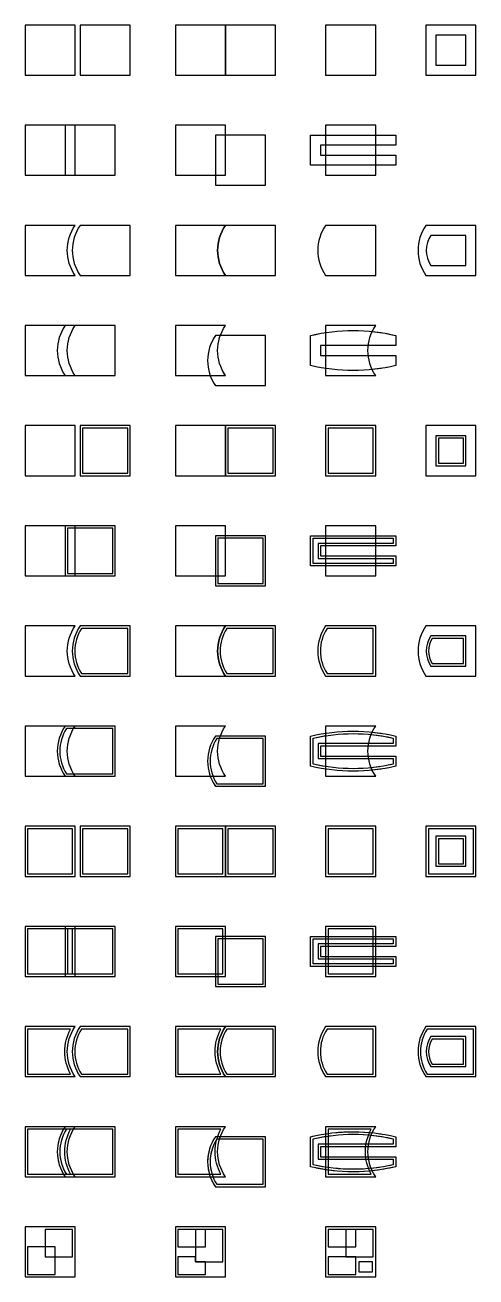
# Model space of a CAD drawing. Extents: x 10 to 100, y -190 to 60.
import ezdxf

# ---------------------------------------------------------------- set-up
doc = ezdxf.new("R2010")
doc.units = 0
for name, color, linetype in [('layer 1', 7, 'Continuous'), ('layer 10', 7, 'Continuous'), ('layer 11', 7, 'Continuous'), ('layer 12', 7, 'Continuous'), ('layer 13', 7, 'Continuous'), ('layer 14', 7, 'Continuous'), ('layer 15', 7, 'Continuous'), ('layer 16', 7, 'Continuous'), ('layer 17', 7, 'Continuous'), ('layer 18', 7, 'Continuous'), ('layer 19', 7, 'Continuous'), ('layer 2', 7, 'Continuous'), ('layer 20', 7, 'Continuous'), ('layer 21', 7, 'Continuous'), ('layer 22', 7, 'Continuous'), ('layer 23', 7, 'Continuous'), ('layer 24', 7, 'Continuous'), ('layer 25', 7, 'Continuous'), ('layer 26', 7, 'Continuous'), ('layer 27', 7, 'Continuous'), ('layer 28', 7, 'Continuous'), ('layer 29', 7, 'Continuous'), ('layer 3', 7, 'Continuous'), ('layer 30', 7, 'Continuous'), ('layer 31', 7, 'Continuous'), ('layer 32', 7, 'Continuous'), ('layer 33', 7, 'Continuous'), ('layer 34', 7, 'Continuous'), ('layer 35', 7, 'Continuous'), ('layer 36', 7, 'Continuous'), ('layer 37', 7, 'Continuous'), ('layer 38', 7, 'Continuous'), ('layer 39', 7, 'Continuous'), ('layer 4', 7, 'Continuous'), ('layer 40', 7, 'Continuous'), ('layer 41', 7, 'Continuous'), ('layer 42', 7, 'Continuous'), ('layer 43', 7, 'Continuous'), ('layer 44', 7, 'Continuous'), ('layer 45', 7, 'Continuous'), ('layer 5', 7, 'Continuous'), ('layer 6', 7, 'Continuous'), ('layer 7', 7, 'Continuous'), ('layer 8', 7, 'Continuous'), ('layer 9', 7, 'Continuous')]:
    doc.layers.add(name, color=color, linetype=linetype)

msp = doc.modelspace()

# ---------------------------------------------------------------- hatches: boundary and pattern name
at = {"layer": 'layer 1', "lineweight": 0}
h = msp.add_hatch(dxfattribs=at)
h.set_pattern_fill('LINE', color=4, scale=0.5, angle=45, style=0, pattern_type=0)
h.set_pattern_definition([])
h.paths.add_polyline_path([(21, 50), (31, 50), (31, 60), (21, 60)])
at = {"layer": 'layer 12', "lineweight": 0}
h = msp.add_hatch(dxfattribs=at)
h.set_pattern_fill('LINE', color=4, scale=0.5, angle=45, style=0, pattern_type=0)
h.set_pattern_definition([])
h.paths.add_polyline_path([(20, -10), (28, -10), (28, 0), (20, 0, 0.31265)])
at = {"layer": 'layer 13', "lineweight": 0}
h = msp.add_hatch(dxfattribs=at)
h.set_pattern_fill('LINE', color=4, scale=0.5, angle=45, style=0, pattern_type=0)
h.set_pattern_definition([])
h.paths.add_polyline_path([(48.97, -2), (58, -2), (58, -12), (48, -12, -0.064399), (46.97, -10), (50, -10, -0.243351)])
at = {"layer": 'layer 14', "lineweight": 0}
h = msp.add_hatch(dxfattribs=at)
h.set_pattern_fill('LINE', color=4, scale=0.5, angle=45, style=0, pattern_type=0)
h.set_pattern_definition([])
h.paths.add_polyline_path([(70, -1.41, 0.020944), (67, -2), (67, -8, 0.020944), (70, -8.59), (70, -6), (69, -6), (69, -4), (70, -4)])
h = msp.add_hatch(dxfattribs=at)
h.set_pattern_fill('LINE', color=4, scale=0.5, angle=45, style=0, pattern_type=0)
h.set_pattern_definition([])
h.paths.add_polyline_path([(79.3, -1.2, -0.032664), (84, -2), (84, -4), (78.49, -4, -0.083729)])
h = msp.add_hatch(dxfattribs=at)
h.set_pattern_fill('LINE', color=4, scale=0.5, angle=45, style=0, pattern_type=0)
h.set_pattern_definition([])
h.paths.add_polyline_path([(78.49, -6), (84, -6), (84, -8, -0.032664), (79.3, -8.8, -0.083729)])
at = {"layer": 'layer 15', "lineweight": 0}
h = msp.add_hatch(dxfattribs=at)
h.set_pattern_fill('LINE', color=4, scale=0.5, angle=45, style=0, pattern_type=0)
h.set_pattern_definition([])
h.paths.add_polyline_path([(21, -30), (31, -30), (31, -20), (21, -20)])
h.paths.add_polyline_path([(21.5, -29.5), (30.5, -29.5), (30.5, -20.5), (21.5, -20.5)])
at = {"layer": 'layer 16', "lineweight": 0}
h = msp.add_hatch(dxfattribs=at)
h.set_pattern_fill('LINE', color=4, scale=0.5, angle=45, style=0, pattern_type=0)
h.set_pattern_definition([])
h.paths.add_polyline_path([(50, -30), (60, -30), (60, -20), (50, -20)])
h.paths.add_polyline_path([(50.5, -29.5), (59.5, -29.5), (59.5, -20.5), (50.5, -20.5)])
at = {"layer": 'layer 19', "lineweight": 0}
h = msp.add_hatch(dxfattribs=at)
h.set_pattern_fill('LINE', color=4, scale=0.5, angle=45, style=0, pattern_type=0)
h.set_pattern_definition([])
h.paths.add_polyline_path([(20, -50), (28, -50), (28, -40), (20, -40), (20, -40.5), (27.5, -40.5), (27.5, -49.5), (20, -49.5)])
at = {"layer": 'layer 2', "lineweight": 0}
h = msp.add_hatch(dxfattribs=at)
h.set_pattern_fill('LINE', color=4, scale=0.5, angle=45, style=0, pattern_type=0)
h.set_pattern_definition([])
h.paths.add_polyline_path([(50, 50), (60, 50), (60, 60), (50, 60)])
at = {"layer": 'layer 20', "lineweight": 0}
h = msp.add_hatch(dxfattribs=at)
h.set_pattern_fill('LINE', color=4, scale=0.5, angle=45, style=0, pattern_type=0)
h.set_pattern_definition([])
h.paths.add_polyline_path([(50, -42), (58, -42), (58, -52), (48, -52), (48, -50), (48.5, -50), (48.5, -51.5), (57.5, -51.5), (57.5, -42.5), (50, -42.5)])
at = {"layer": 'layer 21', "lineweight": 0}
h = msp.add_hatch(dxfattribs=at)
h.set_pattern_fill('LINE', color=4, scale=0.5, angle=45, style=0, pattern_type=0)
h.set_pattern_definition([])
h.paths.add_polyline_path([(70, -42), (67, -42), (67, -48), (70, -48), (70, -47.5), (67.5, -47.5), (67.5, -42.5), (70, -42.5)])
h = msp.add_hatch(dxfattribs=at)
h.set_pattern_fill('LINE', color=4, scale=0.5, angle=45, style=0, pattern_type=0)
h.set_pattern_definition([])
h.paths.add_polyline_path([(80, -42), (84, -42), (84, -44), (80, -44), (80, -43.5), (83.5, -43.5), (83.5, -42.5), (80, -42.5)])
h = msp.add_hatch(dxfattribs=at)
h.set_pattern_fill('LINE', color=4, scale=0.5, angle=45, style=0, pattern_type=0)
h.set_pattern_definition([])
h.paths.add_polyline_path([(70, -44), (69, -44), (69, -46), (70, -46), (70, -46.5), (68.5, -46.5), (68.5, -43.5), (70, -43.5)])
h = msp.add_hatch(dxfattribs=at)
h.set_pattern_fill('LINE', color=4, scale=0.5, angle=45, style=0, pattern_type=0)
h.set_pattern_definition([])
h.paths.add_polyline_path([(80, -46), (84, -46), (84, -48), (80, -48), (80, -47.5), (83.5, -47.5), (83.5, -46.5), (80, -46.5)])
at = {"layer": 'layer 22', "lineweight": 0}
h = msp.add_hatch(dxfattribs=at)
h.set_pattern_fill('LINE', color=4, scale=0.5, angle=45, style=0, pattern_type=0)
h.set_pattern_definition([])
h.paths.add_polyline_path([(21, -70), (31, -70), (31, -60), (21, -60, 0.31265)])
h.paths.add_polyline_path([(21.27, -69.5), (30.5, -69.5), (30.5, -60.5), (21.27, -60.5, 0.295556)])
at = {"layer": 'layer 23', "lineweight": 0}
h = msp.add_hatch(dxfattribs=at)
h.set_pattern_fill('LINE', color=4, scale=0.5, angle=45, style=0, pattern_type=0)
h.set_pattern_definition([])
h.paths.add_polyline_path([(50, -70), (60, -70), (60, -60), (50, -60, 0.31265)])
h.paths.add_polyline_path([(50.27, -69.5), (59.5, -69.5), (59.5, -60.5), (50.27, -60.5, 0.295556)])
at = {"layer": 'layer 26', "lineweight": 0}
h = msp.add_hatch(dxfattribs=at)
h.set_pattern_fill('LINE', color=4, scale=0.5, angle=45, style=0, pattern_type=0)
h.set_pattern_definition([])
h.paths.add_polyline_path([(20, -90), (28, -90), (28, -80), (20, -80, 0.016943), (19.68, -80.5), (27.5, -80.5), (27.5, -89.5), (19.68, -89.5, 0.016943)])
at = {"layer": 'layer 27', "lineweight": 0}
h = msp.add_hatch(dxfattribs=at)
h.set_pattern_fill('LINE', color=4, scale=0.5, angle=45, style=0, pattern_type=0)
h.set_pattern_definition([])
h.paths.add_polyline_path([(48.97, -82), (58, -82), (58, -92), (48, -92, -0.064399), (46.97, -90), (47.5, -90, 0.051017), (48.27, -91.5), (57.5, -91.5), (57.5, -82.5), (48.8, -82.5, -0.015)])
at = {"layer": 'layer 28', "lineweight": 0}
h = msp.add_hatch(dxfattribs=at)
h.set_pattern_fill('LINE', color=4, scale=0.5, angle=45, style=0, pattern_type=0)
h.set_pattern_definition([])
h.paths.add_polyline_path([(70, -81.41, 0.020944), (67, -82), (67, -88, 0.020944), (70, -88.59), (70, -88.08, -0.017679), (67.5, -87.6), (67.5, -82.4, -0.017679), (70, -81.92)])
h = msp.add_hatch(dxfattribs=at)
h.set_pattern_fill('LINE', color=4, scale=0.5, angle=45, style=0, pattern_type=0)
h.set_pattern_definition([])
h.paths.add_polyline_path([(79.3, -81.2, -0.032664), (84, -82), (84, -84), (78.49, -84, -0.01439), (78.57, -83.5), (83.5, -83.5), (83.5, -82.4, 0.031055), (79.09, -81.68, -0.014987)])
h = msp.add_hatch(dxfattribs=at)
h.set_pattern_fill('LINE', color=4, scale=0.5, angle=45, style=0, pattern_type=0)
h.set_pattern_definition([])
h.paths.add_polyline_path([(70, -84), (69, -84), (69, -86), (70, -86), (70, -86.5), (68.5, -86.5), (68.5, -83.5), (70, -83.5)])
h = msp.add_hatch(dxfattribs=at)
h.set_pattern_fill('LINE', color=4, scale=0.5, angle=45, style=0, pattern_type=0)
h.set_pattern_definition([])
h.paths.add_polyline_path([(78.49, -86), (84, -86), (84, -88, -0.032664), (79.3, -88.8, -0.014987), (79.09, -88.32, 0.031055), (83.5, -87.6), (83.5, -86.5), (78.57, -86.5, -0.01439)])
at = {"layer": 'layer 29', "lineweight": 0}
h = msp.add_hatch(dxfattribs=at)
h.set_pattern_fill('LINE', color=4, scale=0.5, angle=45, style=0, pattern_type=0)
h.set_pattern_definition([])
h.paths.add_polyline_path([(21, -110), (31, -110), (31, -100), (21, -100)])
h.paths.add_polyline_path([(21.5, -109.5), (30.5, -109.5), (30.5, -100.5), (21.5, -100.5)])
at = {"layer": 'layer 30', "lineweight": 0}
h = msp.add_hatch(dxfattribs=at)
h.set_pattern_fill('LINE', color=4, scale=0.5, angle=45, style=0, pattern_type=0)
h.set_pattern_definition([])
h.paths.add_polyline_path([(50, -110), (60, -110), (60, -100), (50, -100)])
h.paths.add_polyline_path([(50.5, -109.5), (59.5, -109.5), (59.5, -100.5), (50.5, -100.5)])
at = {"layer": 'layer 32', "lineweight": 0}
h = msp.add_hatch(dxfattribs=at)
h.set_pattern_fill('LINE', color=4, scale=0.5, angle=45, style=0, pattern_type=0)
h.set_pattern_definition([])
h.paths.add_polyline_path([(92, -108), (98, -108), (98, -102), (92, -102)])
h.paths.add_polyline_path([(92.5, -107.5), (97.5, -107.5), (97.5, -102.5), (92.5, -102.5)])
at = {"layer": 'layer 33', "lineweight": 0}
h = msp.add_hatch(dxfattribs=at)
h.set_pattern_fill('LINE', color=4, scale=0.5, angle=45, style=0, pattern_type=0)
h.set_pattern_definition([])
h.paths.add_polyline_path([(20, -130), (28, -130), (28, -120), (20, -120), (20, -120.5), (27.5, -120.5), (27.5, -129.5), (20, -129.5)])
h = msp.add_hatch(dxfattribs=at)
h.set_pattern_fill('LINE', color=4, scale=0.5, angle=45, style=0, pattern_type=0)
h.set_pattern_definition([])
h.paths.add_polyline_path([(18, -129.5), (18, -120.5), (18.5, -120.5), (18.5, -129.5)])
at = {"layer": 'layer 34', "lineweight": 0}
h = msp.add_hatch(dxfattribs=at)
h.set_pattern_fill('LINE', color=4, scale=0.5, angle=45, style=0, pattern_type=0)
h.set_pattern_definition([])
h.paths.add_polyline_path([(50, -122), (58, -122), (58, -132), (48, -132), (48, -130), (48.5, -130), (48.5, -131.5), (57.5, -131.5), (57.5, -122.5), (50, -122.5)])
h = msp.add_hatch(dxfattribs=at)
h.set_pattern_fill('LINE', color=4, scale=0.5, angle=45, style=0, pattern_type=0)
h.set_pattern_definition([])
h.paths.add_polyline_path([(49.5, -122), (48, -122), (48, -129.5), (48.5, -129.5), (48.5, -122.5), (49.5, -122.5)])
at = {"layer": 'layer 35', "lineweight": 0}
h = msp.add_hatch(dxfattribs=at)
h.set_pattern_fill('LINE', color=4, scale=0.5, angle=45, style=0, pattern_type=0)
h.set_pattern_definition([])
h.paths.add_polyline_path([(70, -122), (67, -122), (67, -128), (70, -128), (70, -127.5), (67.5, -127.5), (67.5, -122.5), (70, -122.5)])
h = msp.add_hatch(dxfattribs=at)
h.set_pattern_fill('LINE', color=4, scale=0.5, angle=45, style=0, pattern_type=0)
h.set_pattern_definition([])
h.paths.add_polyline_path([(79.5, -122), (70.5, -122), (70.5, -122.5), (79.5, -122.5)])
h = msp.add_hatch(dxfattribs=at)
h.set_pattern_fill('LINE', color=4, scale=0.5, angle=45, style=0, pattern_type=0)
h.set_pattern_definition([])
h.paths.add_polyline_path([(80, -122), (84, -122), (84, -124), (80, -124), (80, -123.5), (83.5, -123.5), (83.5, -122.5), (80, -122.5)])
h = msp.add_hatch(dxfattribs=at)
h.set_pattern_fill('LINE', color=4, scale=0.5, angle=45, style=0, pattern_type=0)
h.set_pattern_definition([])
h.paths.add_polyline_path([(70, -124), (69, -124), (69, -126), (70, -126), (70, -126.5), (68.5, -126.5), (68.5, -123.5), (70, -123.5)])
h = msp.add_hatch(dxfattribs=at)
h.set_pattern_fill('LINE', color=4, scale=0.5, angle=45, style=0, pattern_type=0)
h.set_pattern_definition([])
h.paths.add_polyline_path([(79.5, -124), (70.5, -124), (70.5, -123.5), (79.5, -123.5)])
h = msp.add_hatch(dxfattribs=at)
h.set_pattern_fill('LINE', color=4, scale=0.5, angle=45, style=0, pattern_type=0)
h.set_pattern_definition([])
h.paths.add_polyline_path([(79.5, -126), (70.5, -126), (70.5, -126.5), (79.5, -126.5)])
h = msp.add_hatch(dxfattribs=at)
h.set_pattern_fill('LINE', color=4, scale=0.5, angle=45, style=0, pattern_type=0)
h.set_pattern_definition([])
h.paths.add_polyline_path([(79.5, -128), (70.5, -128), (70.5, -127.5), (79.5, -127.5)])
h = msp.add_hatch(dxfattribs=at)
h.set_pattern_fill('LINE', color=4, scale=0.5, angle=45, style=0, pattern_type=0)
h.set_pattern_definition([])
h.paths.add_polyline_path([(80, -126), (84, -126), (84, -128), (80, -128), (80, -127.5), (83.5, -127.5), (83.5, -126.5), (80, -126.5)])
at = {"layer": 'layer 36', "lineweight": 0}
h = msp.add_hatch(dxfattribs=at)
h.set_pattern_fill('LINE', color=4, scale=0.5, angle=45, style=0, pattern_type=0)
h.set_pattern_definition([])
h.paths.add_polyline_path([(21, -150), (31, -150), (31, -140), (21, -140, 0.31265)])
h.paths.add_polyline_path([(21.27, -149.5), (30.5, -149.5), (30.5, -140.5), (21.27, -140.5, 0.295556)])
at = {"layer": 'layer 37', "lineweight": 0}
h = msp.add_hatch(dxfattribs=at)
h.set_pattern_fill('LINE', color=4, scale=0.5, angle=45, style=0, pattern_type=0)
h.set_pattern_definition([])
h.paths.add_polyline_path([(50, -150), (60, -150), (60, -140), (50, -140, 0.31265)])
h.paths.add_polyline_path([(50.27, -149.5), (59.5, -149.5), (59.5, -140.5), (50.27, -140.5, 0.295556)])
at = {"layer": 'layer 39', "lineweight": 0}
h = msp.add_hatch(dxfattribs=at)
h.set_pattern_fill('LINE', color=4, scale=0.5, angle=45, style=0, pattern_type=0)
h.set_pattern_definition([])
h.paths.add_polyline_path([(91, -148), (98, -148), (98, -142), (91, -142, 0.31265)])
h.paths.add_polyline_path([(91.27, -147.5), (97.5, -147.5), (97.5, -142.5), (91.27, -142.5, 0.283282)])
at = {"layer": 'layer 40', "lineweight": 0}
h = msp.add_hatch(dxfattribs=at)
h.set_pattern_fill('LINE', color=4, scale=0.5, angle=45, style=0, pattern_type=0)
h.set_pattern_definition([])
h.paths.add_polyline_path([(20, -170), (28, -170), (28, -160), (20, -160, 0.016943), (19.68, -160.5), (27.5, -160.5), (27.5, -169.5), (19.68, -169.5, 0.016943)])
h = msp.add_hatch(dxfattribs=at)
h.set_pattern_fill('LINE', color=4, scale=0.5, angle=45, style=0, pattern_type=0)
h.set_pattern_definition([])
h.paths.add_polyline_path([(17.68, -169.5, -0.275831), (17.68, -160.5), (18.27, -160.5, 0.295556), (18.27, -169.5)])
at = {"layer": 'layer 41', "lineweight": 0}
h = msp.add_hatch(dxfattribs=at)
h.set_pattern_fill('LINE', color=4, scale=0.5, angle=45, style=0, pattern_type=0)
h.set_pattern_definition([])
h.paths.add_polyline_path([(48.44, -162), (48, -162, 0.227521), (46.8, -169.5), (47.32, -169.5, -0.224027), (48.27, -162.5), (48.28, -162.5, -0.01411)])
h = msp.add_hatch(dxfattribs=at)
h.set_pattern_fill('LINE', color=4, scale=0.5, angle=45, style=0, pattern_type=0)
h.set_pattern_definition([])
h.paths.add_polyline_path([(48.97, -162), (58, -162), (58, -172), (48, -172, -0.064399), (46.97, -170), (47.5, -170, 0.051017), (48.27, -171.5), (57.5, -171.5), (57.5, -162.5), (48.8, -162.5, -0.015)])
at = {"layer": 'layer 42', "lineweight": 0}
h = msp.add_hatch(dxfattribs=at)
h.set_pattern_fill('LINE', color=4, scale=0.5, angle=45, style=0, pattern_type=0)
h.set_pattern_definition([])
h.paths.add_polyline_path([(70, -161.41, 0.020944), (67, -162), (67, -168, 0.020944), (70, -168.59), (70, -168.08, -0.017679), (67.5, -167.6), (67.5, -162.4, -0.017679), (70, -161.92)])
h = msp.add_hatch(dxfattribs=at)
h.set_pattern_fill('LINE', color=4, scale=0.5, angle=45, style=0, pattern_type=0)
h.set_pattern_definition([])
h.paths.add_polyline_path([(78.78, -161.14, 0.05688), (70.5, -161.34), (70.5, -161.85, -0.056243), (78.57, -161.63, -0.014162)])
h = msp.add_hatch(dxfattribs=at)
h.set_pattern_fill('LINE', color=4, scale=0.5, angle=45, style=0, pattern_type=0)
h.set_pattern_definition([])
h.paths.add_polyline_path([(79.3, -161.2, -0.032664), (84, -162), (84, -164), (78.49, -164, -0.01439), (78.57, -163.5), (83.5, -163.5), (83.5, -162.4, 0.031055), (79.09, -161.68, -0.014987)])
h = msp.add_hatch(dxfattribs=at)
h.set_pattern_fill('LINE', color=4, scale=0.5, angle=45, style=0, pattern_type=0)
h.set_pattern_definition([])
h.paths.add_polyline_path([(70, -164), (69, -164), (69, -166), (70, -166), (70, -166.5), (68.5, -166.5), (68.5, -163.5), (70, -163.5)])
h = msp.add_hatch(dxfattribs=at)
h.set_pattern_fill('LINE', color=4, scale=0.5, angle=45, style=0, pattern_type=0)
h.set_pattern_definition([])
h.paths.add_polyline_path([(77.99, -164), (70.5, -164), (70.5, -163.5), (78.06, -163.5, 0.0136)])
h = msp.add_hatch(dxfattribs=at)
h.set_pattern_fill('LINE', color=4, scale=0.5, angle=45, style=0, pattern_type=0)
h.set_pattern_definition([])
h.paths.add_polyline_path([(77.99, -166), (70.5, -166), (70.5, -166.5), (78.06, -166.5, -0.0136)])
h = msp.add_hatch(dxfattribs=at)
h.set_pattern_fill('LINE', color=4, scale=0.5, angle=45, style=0, pattern_type=0)
h.set_pattern_definition([])
h.paths.add_polyline_path([(78.49, -166), (84, -166), (84, -168, -0.032664), (79.3, -168.8, -0.014987), (79.09, -168.32, 0.031055), (83.5, -167.6), (83.5, -166.5), (78.57, -166.5, -0.01439)])
h = msp.add_hatch(dxfattribs=at)
h.set_pattern_fill('LINE', color=4, scale=0.5, angle=45, style=0, pattern_type=0)
h.set_pattern_definition([])
h.paths.add_polyline_path([(78.78, -168.86, -0.05688), (70.5, -168.66), (70.5, -168.15, 0.056243), (78.57, -168.37, 0.014162)])
at = {"layer": 'layer 43', "lineweight": 0}
h = msp.add_hatch(dxfattribs=at)
h.set_pattern_fill('LINE', color=4, scale=0.5, angle=45, style=0, pattern_type=0)
h.set_pattern_definition([])
h.paths.add_polyline_path([(16, -186), (16, -189.5), (10.5, -189.5), (10.5, -184), (14, -184), (14, -186)])
at = {"layer": 'layer 44', "lineweight": 0}
h = msp.add_hatch(dxfattribs=at)
h.set_pattern_fill('LINE', color=4, scale=0.5, angle=45, style=0, pattern_type=0)
h.set_pattern_definition([])
h.paths.add_polyline_path([(44, -184), (40.5, -184), (40.5, -180.5), (44, -180.5)])
h = msp.add_hatch(dxfattribs=at)
h.set_pattern_fill('LINE', color=4, scale=0.5, angle=45, style=0, pattern_type=0)
h.set_pattern_definition([])
h.paths.add_polyline_path([(40.5, -186), (40.5, -189.5), (46, -189.5), (46, -187), (44, -187), (44, -186)])
at = {"layer": 'layer 45', "lineweight": 0}
h = msp.add_hatch(dxfattribs=at)
h.set_pattern_fill('LINE', color=4, scale=0.5, angle=45, style=0, pattern_type=0)
h.set_pattern_definition([])
h.paths.add_polyline_path([(70.5, -184), (74, -184), (74, -180.5), (70.5, -180.5)])
h = msp.add_hatch(dxfattribs=at)
h.set_pattern_fill('LINE', color=4, scale=0.5, angle=45, style=0, pattern_type=0)
h.set_pattern_definition([])
h.paths.add_polyline_path([(70.5, -189.5), (76, -189.5), (76, -186), (70.5, -186)])
at = {"layer": 'layer 5', "lineweight": 0}
h = msp.add_hatch(dxfattribs=at)
h.set_pattern_fill('LINE', color=4, scale=0.5, angle=45, style=0, pattern_type=0)
h.set_pattern_definition([])
h.paths.add_polyline_path([(20, 30), (28, 30), (28, 40), (20, 40)])
at = {"layer": 'layer 6', "lineweight": 0}
h = msp.add_hatch(dxfattribs=at)
h.set_pattern_fill('LINE', color=4, scale=0.5, angle=45, style=0, pattern_type=0)
h.set_pattern_definition([])
h.paths.add_polyline_path([(50, 38), (58, 38), (58, 28), (48, 28), (48, 30), (50, 30)])
at = {"layer": 'layer 7', "lineweight": 0}
h = msp.add_hatch(dxfattribs=at)
h.set_pattern_fill('LINE', color=4, scale=0.5, angle=45, style=0, pattern_type=0)
h.set_pattern_definition([])
h.paths.add_polyline_path([(70, 38), (67, 38), (67, 32), (70, 32), (70, 34), (69, 34), (69, 36), (70, 36)])
h = msp.add_hatch(dxfattribs=at)
h.set_pattern_fill('LINE', color=4, scale=0.5, angle=45, style=0, pattern_type=0)
h.set_pattern_definition([])
h.paths.add_polyline_path([(80, 38), (84, 38), (84, 36), (80, 36)])
h = msp.add_hatch(dxfattribs=at)
h.set_pattern_fill('LINE', color=4, scale=0.5, angle=45, style=0, pattern_type=0)
h.set_pattern_definition([])
h.paths.add_polyline_path([(80, 34), (84, 34), (84, 32), (80, 32)])
at = {"layer": 'layer 8', "lineweight": 0}
h = msp.add_hatch(dxfattribs=at)
h.set_pattern_fill('LINE', color=4, scale=0.5, angle=45, style=0, pattern_type=0)
h.set_pattern_definition([])
h.paths.add_polyline_path([(21, 10), (31, 10), (31, 20), (21, 20, 0.31265)])
at = {"layer": 'layer 9', "lineweight": 0}
h = msp.add_hatch(dxfattribs=at)
h.set_pattern_fill('LINE', color=4, scale=0.5, angle=45, style=0, pattern_type=0)
h.set_pattern_definition([])
h.paths.add_polyline_path([(50, 10), (60, 10), (60, 20), (50, 20, 0.31265)])

# ---------------------------------------------------------------- linework, layer by layer
at = {"layer": 'layer 1', "color": 2}
msp.add_lwpolyline([(10, 50), (20, 50), (20, 60), (10, 60)], close=True, dxfattribs=at)
at = {"layer": 'layer 1', "color": 3}
msp.add_lwpolyline([(21, 50), (31, 50), (31, 60), (21, 60)], close=True, dxfattribs=at)
at = {"layer": 'layer 1', "color": 4, "lineweight": 13}
msp.add_lwpolyline([(21, 50), (31, 50), (31, 60), (21, 60)], close=True, dxfattribs=at)
at = {"layer": 'layer 10', "color": 3}
msp.add_lwpolyline([(70, 10), (80, 10), (80, 20), (70, 20, 0.31265)], format="xyb", close=True, dxfattribs=at)
at = {"layer": 'layer 10', "color": 2}
msp.add_lwpolyline([(70, 10), (80, 10), (80, 20), (70, 20, 0.31265)], format="xyb", close=True, dxfattribs=at)
at = {"layer": 'layer 11', "color": 2}
msp.add_lwpolyline([(90, 10), (100, 10), (100, 20), (90, 20, 0.31265)], format="xyb", close=True, dxfattribs=at)
at = {"layer": 'layer 11', "color": 3}
msp.add_lwpolyline([(91, 12), (98, 12), (98, 18), (91, 18, 0.31265)], format="xyb", close=True, dxfattribs=at)
at = {"layer": 'layer 12', "color": 2}
msp.add_lwpolyline([(10, -10), (20, -10, -0.31265), (20, 0), (10, 0)], format="xyb", close=True, dxfattribs=at)
at = {"layer": 'layer 12', "color": 3}
msp.add_lwpolyline([(18, -10), (28, -10), (28, 0), (18, 0, 0.31265)], format="xyb", close=True, dxfattribs=at)
at = {"layer": 'layer 12', "color": 4, "lineweight": 13}
msp.add_lwpolyline([(20, -10), (28, -10), (28, 0), (20, 0, 0.31265)], format="xyb", close=True, dxfattribs=at)
at = {"layer": 'layer 13', "color": 2}
msp.add_lwpolyline([(40, -10), (50, -10, -0.31265), (50, 0), (40, 0)], format="xyb", close=True, dxfattribs=at)
at = {"layer": 'layer 13', "color": 3}
msp.add_lwpolyline([(48, -12), (58, -12), (58, -2), (48, -2, 0.31265)], format="xyb", close=True, dxfattribs=at)
at = {"layer": 'layer 13', "color": 4, "lineweight": 13}
msp.add_lwpolyline([(48.97, -2), (58, -2), (58, -12), (48, -12, -0.064399), (46.97, -10), (50, -10, -0.243351)], format="xyb", close=True, dxfattribs=at)
at = {"layer": 'layer 14', "color": 2}
msp.add_lwpolyline([(70, -10), (80, -10, -0.31265), (80, 0), (70, 0)], format="xyb", close=True, dxfattribs=at)
at = {"layer": 'layer 14', "color": 3}
msp.add_lwpolyline([(67, -2, -0.11805), (84, -2), (84, -4), (69, -4), (69, -6), (84, -6), (84, -8, -0.11805), (67, -8)], format="xyb", close=True, dxfattribs=at)
at = {"layer": 'layer 14', "color": 4, "lineweight": 13}
for points in [[(70, -1.41, 0.020944), (67, -2), (67, -8, 0.020944), (70, -8.59), (70, -6), (69, -6), (69, -4), (70, -4)], [(79.3, -1.2, -0.032664), (84, -2), (84, -4), (78.49, -4, -0.083729)], [(78.49, -6), (84, -6), (84, -8, -0.032664), (79.3, -8.8, -0.083729)]]:
    msp.add_lwpolyline(points, format="xyb", close=True, dxfattribs=at)
at = {"layer": 'layer 15', "color": 2}
msp.add_lwpolyline([(10, -30), (20, -30), (20, -20), (10, -20)], close=True, dxfattribs=at)
at = {"layer": 'layer 15', "color": 3}
for points in [[(21, -30), (31, -30), (31, -20), (21, -20)], [(21.5, -29.5), (30.5, -29.5), (30.5, -20.5), (21.5, -20.5)]]:
    msp.add_lwpolyline(points, close=True, dxfattribs=at)
at = {"layer": 'layer 15', "color": 4, "lineweight": 13}
for points in [[(21, -30), (31, -30), (31, -20), (21, -20)], [(21.5, -29.5), (30.5, -29.5), (30.5, -20.5), (21.5, -20.5)]]:
    msp.add_lwpolyline(points, close=True, dxfattribs=at)
at = {"layer": 'layer 16', "color": 2}
msp.add_lwpolyline([(40, -30), (50, -30), (50, -20), (40, -20)], close=True, dxfattribs=at)
at = {"layer": 'layer 16', "color": 3}
for points in [[(50, -30), (60, -30), (60, -20), (50, -20)], [(50.5, -29.5), (59.5, -29.5), (59.5, -20.5), (50.5, -20.5)]]:
    msp.add_lwpolyline(points, close=True, dxfattribs=at)
at = {"layer": 'layer 16', "color": 4, "lineweight": 13}
for points in [[(50, -30), (60, -30), (60, -20), (50, -20)], [(50.5, -29.5), (59.5, -29.5), (59.5, -20.5), (50.5, -20.5)]]:
    msp.add_lwpolyline(points, close=True, dxfattribs=at)
at = {"layer": 'layer 17', "color": 3}
for points in [[(70, -30), (80, -30), (80, -20), (70, -20)], [(70.5, -29.5), (79.5, -29.5), (79.5, -20.5), (70.5, -20.5)]]:
    msp.add_lwpolyline(points, close=True, dxfattribs=at)
at = {"layer": 'layer 17', "color": 2}
msp.add_lwpolyline([(70, -30), (80, -30), (80, -20), (70, -20)], close=True, dxfattribs=at)
at = {"layer": 'layer 18', "color": 2}
msp.add_lwpolyline([(90, -30), (100, -30), (100, -20), (90, -20)], close=True, dxfattribs=at)
at = {"layer": 'layer 18', "color": 3}
for points in [[(92, -28), (98, -28), (98, -22), (92, -22)], [(92.5, -27.5), (97.5, -27.5), (97.5, -22.5), (92.5, -22.5)]]:
    msp.add_lwpolyline(points, close=True, dxfattribs=at)
at = {"layer": 'layer 19', "color": 2}
msp.add_lwpolyline([(10, -50), (20, -50), (20, -40), (10, -40)], close=True, dxfattribs=at)
at = {"layer": 'layer 19', "color": 3}
for points in [[(18, -50), (28, -50), (28, -40), (18, -40)], [(18.5, -49.5), (27.5, -49.5), (27.5, -40.5), (18.5, -40.5)]]:
    msp.add_lwpolyline(points, close=True, dxfattribs=at)
at = {"layer": 'layer 19', "color": 4, "lineweight": 13}
msp.add_lwpolyline([(20, -50), (28, -50), (28, -40), (20, -40), (20, -40.5), (27.5, -40.5), (27.5, -49.5), (20, -49.5)], close=True, dxfattribs=at)
at = {"layer": 'layer 2', "color": 2}
msp.add_lwpolyline([(40, 50), (50, 50), (50, 60), (40, 60)], close=True, dxfattribs=at)
at = {"layer": 'layer 2', "color": 3}
msp.add_lwpolyline([(50, 50), (60, 50), (60, 60), (50, 60)], close=True, dxfattribs=at)
at = {"layer": 'layer 2', "color": 4, "lineweight": 13}
msp.add_lwpolyline([(50, 50), (60, 50), (60, 60), (50, 60)], close=True, dxfattribs=at)
at = {"layer": 'layer 20', "color": 2}
msp.add_lwpolyline([(40, -50), (50, -50), (50, -40), (40, -40)], close=True, dxfattribs=at)
at = {"layer": 'layer 20', "color": 3}
for points in [[(48, -52), (58, -52), (58, -42), (48, -42)], [(48.5, -51.5), (57.5, -51.5), (57.5, -42.5), (48.5, -42.5)]]:
    msp.add_lwpolyline(points, close=True, dxfattribs=at)
at = {"layer": 'layer 20', "color": 4, "lineweight": 13}
msp.add_lwpolyline([(50, -42), (58, -42), (58, -52), (48, -52), (48, -50), (48.5, -50), (48.5, -51.5), (57.5, -51.5), (57.5, -42.5), (50, -42.5)], close=True, dxfattribs=at)
at = {"layer": 'layer 21', "color": 2}
msp.add_lwpolyline([(70, -50), (80, -50), (80, -40), (70, -40)], close=True, dxfattribs=at)
at = {"layer": 'layer 21', "color": 3}
for points in [[(67, -42), (84, -42), (84, -44), (69, -44), (69, -46), (84, -46), (84, -48), (67, -48)], [(67.5, -42.5), (83.5, -42.5), (83.5, -43.5), (68.5, -43.5), (68.5, -46.5), (83.5, -46.5), (83.5, -47.5), (67.5, -47.5)]]:
    msp.add_lwpolyline(points, close=True, dxfattribs=at)
at = {"layer": 'layer 21', "color": 4, "lineweight": 13}
for points in [[(70, -42), (67, -42), (67, -48), (70, -48), (70, -47.5), (67.5, -47.5), (67.5, -42.5), (70, -42.5)], [(80, -42), (84, -42), (84, -44), (80, -44), (80, -43.5), (83.5, -43.5), (83.5, -42.5), (80, -42.5)], [(70, -44), (69, -44), (69, -46), (70, -46), (70, -46.5), (68.5, -46.5), (68.5, -43.5), (70, -43.5)], [(80, -46), (84, -46), (84, -48), (80, -48), (80, -47.5), (83.5, -47.5), (83.5, -46.5), (80, -46.5)]]:
    msp.add_lwpolyline(points, close=True, dxfattribs=at)
at = {"layer": 'layer 22', "color": 2}
msp.add_lwpolyline([(10, -70), (20, -70, -0.31265), (20, -60), (10, -60)], format="xyb", close=True, dxfattribs=at)
at = {"layer": 'layer 22', "color": 3}
for points in [[(21, -70), (31, -70), (31, -60), (21, -60, 0.31265)], [(21.27, -69.5), (30.5, -69.5), (30.5, -60.5), (21.27, -60.5, 0.295556)]]:
    msp.add_lwpolyline(points, format="xyb", close=True, dxfattribs=at)
at = {"layer": 'layer 22', "color": 4, "lineweight": 13}
for points in [[(21, -70), (31, -70), (31, -60), (21, -60, 0.31265)], [(21.27, -69.5), (30.5, -69.5), (30.5, -60.5), (21.27, -60.5, 0.295556)]]:
    msp.add_lwpolyline(points, format="xyb", close=True, dxfattribs=at)
at = {"layer": 'layer 23', "color": 2}
msp.add_lwpolyline([(40, -70), (50, -70, -0.31265), (50, -60), (40, -60)], format="xyb", close=True, dxfattribs=at)
at = {"layer": 'layer 23', "color": 3}
for points in [[(50, -70), (60, -70), (60, -60), (50, -60, 0.31265)], [(50.27, -69.5), (59.5, -69.5), (59.5, -60.5), (50.27, -60.5, 0.295556)]]:
    msp.add_lwpolyline(points, format="xyb", close=True, dxfattribs=at)
at = {"layer": 'layer 23', "color": 4, "lineweight": 13}
for points in [[(50, -70), (60, -70), (60, -60), (50, -60, 0.31265)], [(50.27, -69.5), (59.5, -69.5), (59.5, -60.5), (50.27, -60.5, 0.295556)]]:
    msp.add_lwpolyline(points, format="xyb", close=True, dxfattribs=at)
at = {"layer": 'layer 24', "color": 3}
for points in [[(70, -70), (80, -70), (80, -60), (70, -60, 0.31265)], [(70.27, -69.5), (79.5, -69.5), (79.5, -60.5), (70.27, -60.5, 0.295556)]]:
    msp.add_lwpolyline(points, format="xyb", close=True, dxfattribs=at)
at = {"layer": 'layer 24', "color": 2}
msp.add_lwpolyline([(70, -70), (80, -70), (80, -60), (70, -60, 0.31265)], format="xyb", close=True, dxfattribs=at)
at = {"layer": 'layer 25', "color": 2}
msp.add_lwpolyline([(90, -70), (100, -70), (100, -60), (90, -60, 0.31265)], format="xyb", close=True, dxfattribs=at)
at = {"layer": 'layer 25', "color": 3}
for points in [[(91, -68), (98, -68), (98, -62), (91, -62, 0.31265)], [(91.27, -67.5), (97.5, -67.5), (97.5, -62.5), (91.27, -62.5, 0.283282)]]:
    msp.add_lwpolyline(points, format="xyb", close=True, dxfattribs=at)
at = {"layer": 'layer 26', "color": 2}
msp.add_lwpolyline([(10, -90), (20, -90, -0.31265), (20, -80), (10, -80)], format="xyb", close=True, dxfattribs=at)
at = {"layer": 'layer 26', "color": 3}
for points in [[(18, -90), (28, -90), (28, -80), (18, -80, 0.31265)], [(18.27, -89.5), (27.5, -89.5), (27.5, -80.5), (18.27, -80.5, 0.295556)]]:
    msp.add_lwpolyline(points, format="xyb", close=True, dxfattribs=at)
at = {"layer": 'layer 26', "color": 4, "lineweight": 13}
msp.add_lwpolyline([(20, -90), (28, -90), (28, -80), (20, -80, 0.016943), (19.68, -80.5), (27.5, -80.5), (27.5, -89.5), (19.68, -89.5, 0.016943)], format="xyb", close=True, dxfattribs=at)
at = {"layer": 'layer 27', "color": 2}
msp.add_lwpolyline([(40, -90), (50, -90, -0.31265), (50, -80), (40, -80)], format="xyb", close=True, dxfattribs=at)
at = {"layer": 'layer 27', "color": 3}
for points in [[(48, -92), (58, -92), (58, -82), (48, -82, 0.31265)], [(48.27, -91.5), (57.5, -91.5), (57.5, -82.5), (48.27, -82.5, 0.295556)]]:
    msp.add_lwpolyline(points, format="xyb", close=True, dxfattribs=at)
at = {"layer": 'layer 27', "color": 4, "lineweight": 13}
msp.add_lwpolyline([(48.97, -82), (58, -82), (58, -92), (48, -92, -0.064399), (46.97, -90), (47.5, -90, 0.051017), (48.27, -91.5), (57.5, -91.5), (57.5, -82.5), (48.8, -82.5, -0.015)], format="xyb", close=True, dxfattribs=at)
at = {"layer": 'layer 28', "color": 2}
msp.add_lwpolyline([(70, -90), (80, -90, -0.31265), (80, -80), (70, -80)], format="xyb", close=True, dxfattribs=at)
at = {"layer": 'layer 28', "color": 3}
for points in [[(67, -82, -0.11805), (84, -82), (84, -84), (69, -84), (69, -86), (84, -86), (84, -88, -0.11805), (67, -88)], [(67.5, -82.4, -0.112507), (83.5, -82.4), (83.5, -83.5), (68.5, -83.5), (68.5, -86.5), (83.5, -86.5), (83.5, -87.6, -0.112507), (67.5, -87.6)]]:
    msp.add_lwpolyline(points, format="xyb", close=True, dxfattribs=at)
at = {"layer": 'layer 28', "color": 4, "lineweight": 13}
for points in [[(70, -81.41, 0.020944), (67, -82), (67, -88, 0.020944), (70, -88.59), (70, -88.08, -0.017679), (67.5, -87.6), (67.5, -82.4, -0.017679), (70, -81.92)], [(79.3, -81.2, -0.032664), (84, -82), (84, -84), (78.49, -84, -0.01439), (78.57, -83.5), (83.5, -83.5), (83.5, -82.4, 0.031055), (79.09, -81.68, -0.014987)], [(78.49, -86), (84, -86), (84, -88, -0.032664), (79.3, -88.8, -0.014987), (79.09, -88.32, 0.031055), (83.5, -87.6), (83.5, -86.5), (78.57, -86.5, -0.01439)]]:
    msp.add_lwpolyline(points, format="xyb", close=True, dxfattribs=at)
msp.add_lwpolyline([(70, -84), (69, -84), (69, -86), (70, -86), (70, -86.5), (68.5, -86.5), (68.5, -83.5), (70, -83.5)], close=True, dxfattribs=at)
at = {"layer": 'layer 29', "color": 2}
for points in [[(10, -110), (20, -110), (20, -100), (10, -100)], [(10.5, -109.5), (19.5, -109.5), (19.5, -100.5), (10.5, -100.5)]]:
    msp.add_lwpolyline(points, close=True, dxfattribs=at)
at = {"layer": 'layer 29', "color": 3}
for points in [[(21, -110), (31, -110), (31, -100), (21, -100)], [(21.5, -109.5), (30.5, -109.5), (30.5, -100.5), (21.5, -100.5)]]:
    msp.add_lwpolyline(points, close=True, dxfattribs=at)
at = {"layer": 'layer 29', "color": 4, "lineweight": 13}
for points in [[(21, -110), (31, -110), (31, -100), (21, -100)], [(21.5, -109.5), (30.5, -109.5), (30.5, -100.5), (21.5, -100.5)]]:
    msp.add_lwpolyline(points, close=True, dxfattribs=at)
at = {"layer": 'layer 3', "color": 3}
msp.add_lwpolyline([(70, 50), (80, 50), (80, 60), (70, 60)], close=True, dxfattribs=at)
at = {"layer": 'layer 3', "color": 2}
msp.add_lwpolyline([(70, 50), (80, 50), (80, 60), (70, 60)], close=True, dxfattribs=at)
at = {"layer": 'layer 30', "color": 2}
for points in [[(40, -110), (50, -110), (50, -100), (40, -100)], [(40.5, -109.5), (49.5, -109.5), (49.5, -100.5), (40.5, -100.5)]]:
    msp.add_lwpolyline(points, close=True, dxfattribs=at)
at = {"layer": 'layer 30', "color": 3}
for points in [[(50, -110), (60, -110), (60, -100), (50, -100)], [(50.5, -109.5), (59.5, -109.5), (59.5, -100.5), (50.5, -100.5)]]:
    msp.add_lwpolyline(points, close=True, dxfattribs=at)
at = {"layer": 'layer 30', "color": 4, "lineweight": 13}
for points in [[(50, -110), (60, -110), (60, -100), (50, -100)], [(50.5, -109.5), (59.5, -109.5), (59.5, -100.5), (50.5, -100.5)]]:
    msp.add_lwpolyline(points, close=True, dxfattribs=at)
at = {"layer": 'layer 31', "color": 3}
for points in [[(70, -110), (80, -110), (80, -100), (70, -100)], [(70.5, -109.5), (79.5, -109.5), (79.5, -100.5), (70.5, -100.5)]]:
    msp.add_lwpolyline(points, close=True, dxfattribs=at)
at = {"layer": 'layer 31', "color": 2}
for points in [[(70, -110), (80, -110), (80, -100), (70, -100)], [(70.5, -109.5), (79.5, -109.5), (79.5, -100.5), (70.5, -100.5)]]:
    msp.add_lwpolyline(points, close=True, dxfattribs=at)
at = {"layer": 'layer 32', "color": 2}
for points in [[(90, -110), (100, -110), (100, -100), (90, -100)], [(90.5, -109.5), (99.5, -109.5), (99.5, -100.5), (90.5, -100.5)]]:
    msp.add_lwpolyline(points, close=True, dxfattribs=at)
at = {"layer": 'layer 32', "color": 3}
for points in [[(92, -108), (98, -108), (98, -102), (92, -102)], [(92.5, -107.5), (97.5, -107.5), (97.5, -102.5), (92.5, -102.5)]]:
    msp.add_lwpolyline(points, close=True, dxfattribs=at)
at = {"layer": 'layer 32', "color": 4, "lineweight": 13}
for points in [[(92, -108), (98, -108), (98, -102), (92, -102)], [(92.5, -107.5), (97.5, -107.5), (97.5, -102.5), (92.5, -102.5)]]:
    msp.add_lwpolyline(points, close=True, dxfattribs=at)
at = {"layer": 'layer 33', "color": 2}
for points in [[(10, -130), (20, -130), (20, -120), (10, -120)], [(10.5, -129.5), (19.5, -129.5), (19.5, -120.5), (10.5, -120.5)]]:
    msp.add_lwpolyline(points, close=True, dxfattribs=at)
at = {"layer": 'layer 33', "color": 3}
for points in [[(18, -130), (28, -130), (28, -120), (18, -120)], [(18.5, -129.5), (27.5, -129.5), (27.5, -120.5), (18.5, -120.5)]]:
    msp.add_lwpolyline(points, close=True, dxfattribs=at)
at = {"layer": 'layer 33', "color": 4, "lineweight": 13}
for points in [[(20, -130), (28, -130), (28, -120), (20, -120), (20, -120.5), (27.5, -120.5), (27.5, -129.5), (20, -129.5)], [(18, -129.5), (18, -120.5), (18.5, -120.5), (18.5, -129.5)]]:
    msp.add_lwpolyline(points, close=True, dxfattribs=at)
at = {"layer": 'layer 34', "color": 2}
for points in [[(40, -130), (50, -130), (50, -120), (40, -120)], [(40.5, -129.5), (49.5, -129.5), (49.5, -120.5), (40.5, -120.5)]]:
    msp.add_lwpolyline(points, close=True, dxfattribs=at)
at = {"layer": 'layer 34', "color": 3}
for points in [[(48, -132), (58, -132), (58, -122), (48, -122)], [(48.5, -131.5), (57.5, -131.5), (57.5, -122.5), (48.5, -122.5)]]:
    msp.add_lwpolyline(points, close=True, dxfattribs=at)
at = {"layer": 'layer 34', "color": 4, "lineweight": 13}
for points in [[(50, -122), (58, -122), (58, -132), (48, -132), (48, -130), (48.5, -130), (48.5, -131.5), (57.5, -131.5), (57.5, -122.5), (50, -122.5)], [(49.5, -122), (48, -122), (48, -129.5), (48.5, -129.5), (48.5, -122.5), (49.5, -122.5)]]:
    msp.add_lwpolyline(points, close=True, dxfattribs=at)
at = {"layer": 'layer 35', "color": 2}
for points in [[(70, -130), (80, -130), (80, -120), (70, -120)], [(70.5, -129.5), (79.5, -129.5), (79.5, -120.5), (70.5, -120.5)]]:
    msp.add_lwpolyline(points, close=True, dxfattribs=at)
at = {"layer": 'layer 35', "color": 3}
for points in [[(67, -122), (84, -122), (84, -124), (69, -124), (69, -126), (84, -126), (84, -128), (67, -128)], [(67.5, -122.5), (83.5, -122.5), (83.5, -123.5), (68.5, -123.5), (68.5, -126.5), (83.5, -126.5), (83.5, -127.5), (67.5, -127.5)]]:
    msp.add_lwpolyline(points, close=True, dxfattribs=at)
at = {"layer": 'layer 35', "color": 4, "lineweight": 13}
for points in [[(70, -122), (67, -122), (67, -128), (70, -128), (70, -127.5), (67.5, -127.5), (67.5, -122.5), (70, -122.5)], [(79.5, -122), (70.5, -122), (70.5, -122.5), (79.5, -122.5)], [(80, -122), (84, -122), (84, -124), (80, -124), (80, -123.5), (83.5, -123.5), (83.5, -122.5), (80, -122.5)], [(70, -124), (69, -124), (69, -126), (70, -126), (70, -126.5), (68.5, -126.5), (68.5, -123.5), (70, -123.5)], [(79.5, -124), (70.5, -124), (70.5, -123.5), (79.5, -123.5)], [(79.5, -126), (70.5, -126), (70.5, -126.5), (79.5, -126.5)], [(79.5, -128), (70.5, -128), (70.5, -127.5), (79.5, -127.5)], [(80, -126), (84, -126), (84, -128), (80, -128), (80, -127.5), (83.5, -127.5), (83.5, -126.5), (80, -126.5)]]:
    msp.add_lwpolyline(points, close=True, dxfattribs=at)
at = {"layer": 'layer 36', "color": 2}
for points in [[(10, -150), (20, -150, -0.31265), (20, -140), (10, -140)], [(10.5, -149.5), (19.1, -149.5, -0.258752), (19.1, -140.5), (10.5, -140.5)]]:
    msp.add_lwpolyline(points, format="xyb", close=True, dxfattribs=at)
at = {"layer": 'layer 36', "color": 3}
for points in [[(21, -150), (31, -150), (31, -140), (21, -140, 0.31265)], [(21.27, -149.5), (30.5, -149.5), (30.5, -140.5), (21.27, -140.5, 0.295556)]]:
    msp.add_lwpolyline(points, format="xyb", close=True, dxfattribs=at)
at = {"layer": 'layer 36', "color": 4, "lineweight": 13}
for points in [[(21, -150), (31, -150), (31, -140), (21, -140, 0.31265)], [(21.27, -149.5), (30.5, -149.5), (30.5, -140.5), (21.27, -140.5, 0.295556)]]:
    msp.add_lwpolyline(points, format="xyb", close=True, dxfattribs=at)
at = {"layer": 'layer 37', "color": 2}
for points in [[(40, -150), (50, -150, -0.31265), (50, -140), (40, -140)], [(40.5, -149.5), (49.1, -149.5, -0.258752), (49.1, -140.5), (40.5, -140.5)]]:
    msp.add_lwpolyline(points, format="xyb", close=True, dxfattribs=at)
at = {"layer": 'layer 37', "color": 3}
for points in [[(50, -150), (60, -150), (60, -140), (50, -140, 0.31265)], [(50.27, -149.5), (59.5, -149.5), (59.5, -140.5), (50.27, -140.5, 0.295556)]]:
    msp.add_lwpolyline(points, format="xyb", close=True, dxfattribs=at)
at = {"layer": 'layer 37', "color": 4, "lineweight": 13}
for points in [[(50, -150), (60, -150), (60, -140), (50, -140, 0.31265)], [(50.27, -149.5), (59.5, -149.5), (59.5, -140.5), (50.27, -140.5, 0.295556)]]:
    msp.add_lwpolyline(points, format="xyb", close=True, dxfattribs=at)
at = {"layer": 'layer 38', "color": 3}
for points in [[(70, -150), (80, -150), (80, -140), (70, -140, 0.31265)], [(70.27, -149.5), (79.5, -149.5), (79.5, -140.5), (70.27, -140.5, 0.295556)]]:
    msp.add_lwpolyline(points, format="xyb", close=True, dxfattribs=at)
at = {"layer": 'layer 38', "color": 2}
for points in [[(70, -150), (80, -150), (80, -140), (70, -140, 0.31265)], [(70.27, -149.5), (79.5, -149.5), (79.5, -140.5), (70.27, -140.5, 0.295556)]]:
    msp.add_lwpolyline(points, format="xyb", close=True, dxfattribs=at)
at = {"layer": 'layer 39', "color": 2}
for points in [[(90, -150), (100, -150), (100, -140), (90, -140, 0.31265)], [(90.27, -149.5), (99.5, -149.5), (99.5, -140.5), (90.27, -140.5, 0.295556)]]:
    msp.add_lwpolyline(points, format="xyb", close=True, dxfattribs=at)
at = {"layer": 'layer 39', "color": 3}
for points in [[(91, -148), (98, -148), (98, -142), (91, -142, 0.31265)], [(91.27, -147.5), (97.5, -147.5), (97.5, -142.5), (91.27, -142.5, 0.283282)]]:
    msp.add_lwpolyline(points, format="xyb", close=True, dxfattribs=at)
at = {"layer": 'layer 39', "color": 4, "lineweight": 13}
for points in [[(91, -148), (98, -148), (98, -142), (91, -142, 0.31265)], [(91.27, -147.5), (97.5, -147.5), (97.5, -142.5), (91.27, -142.5, 0.283282)]]:
    msp.add_lwpolyline(points, format="xyb", close=True, dxfattribs=at)
at = {"layer": 'layer 4', "color": 2}
msp.add_lwpolyline([(90, 50), (100, 50), (100, 60), (90, 60)], close=True, dxfattribs=at)
at = {"layer": 'layer 4', "color": 3}
msp.add_lwpolyline([(92, 52), (98, 52), (98, 58), (92, 58)], close=True, dxfattribs=at)
at = {"layer": 'layer 40', "color": 2}
for points in [[(10, -170), (20, -170, -0.31265), (20, -160), (10, -160)], [(10.5, -169.5), (19.1, -169.5, -0.258752), (19.1, -160.5), (10.5, -160.5)]]:
    msp.add_lwpolyline(points, format="xyb", close=True, dxfattribs=at)
at = {"layer": 'layer 40', "color": 3}
for points in [[(18, -170), (28, -170), (28, -160), (18, -160, 0.31265)], [(18.27, -169.5), (27.5, -169.5), (27.5, -160.5), (18.27, -160.5, 0.295556)]]:
    msp.add_lwpolyline(points, format="xyb", close=True, dxfattribs=at)
at = {"layer": 'layer 40', "color": 4, "lineweight": 13}
for points in [[(20, -170), (28, -170), (28, -160), (20, -160, 0.016943), (19.68, -160.5), (27.5, -160.5), (27.5, -169.5), (19.68, -169.5, 0.016943)], [(17.68, -169.5, -0.275831), (17.68, -160.5), (18.27, -160.5, 0.295556), (18.27, -169.5)]]:
    msp.add_lwpolyline(points, format="xyb", close=True, dxfattribs=at)
at = {"layer": 'layer 41', "color": 2}
for points in [[(40, -170), (50, -170, -0.31265), (50, -160), (40, -160)], [(40.5, -169.5), (49.1, -169.5, -0.258752), (49.1, -160.5), (40.5, -160.5)]]:
    msp.add_lwpolyline(points, format="xyb", close=True, dxfattribs=at)
at = {"layer": 'layer 41', "color": 3}
for points in [[(48, -172), (58, -172), (58, -162), (48, -162, 0.31265)], [(48.27, -171.5), (57.5, -171.5), (57.5, -162.5), (48.27, -162.5, 0.295556)]]:
    msp.add_lwpolyline(points, format="xyb", close=True, dxfattribs=at)
at = {"layer": 'layer 41', "color": 4, "lineweight": 13}
for points in [[(48.44, -162), (48, -162, 0.227521), (46.8, -169.5), (47.32, -169.5, -0.224027), (48.27, -162.5), (48.28, -162.5, -0.01411)], [(48.97, -162), (58, -162), (58, -172), (48, -172, -0.064399), (46.97, -170), (47.5, -170, 0.051017), (48.27, -171.5), (57.5, -171.5), (57.5, -162.5), (48.8, -162.5, -0.015)]]:
    msp.add_lwpolyline(points, format="xyb", close=True, dxfattribs=at)
at = {"layer": 'layer 42', "color": 2}
for points in [[(70, -170), (80, -170, -0.31265), (80, -160), (70, -160)], [(70.5, -169.5), (79.1, -169.5, -0.258752), (79.1, -160.5), (70.5, -160.5)]]:
    msp.add_lwpolyline(points, format="xyb", close=True, dxfattribs=at)
at = {"layer": 'layer 42', "color": 3}
for points in [[(67, -162, -0.11805), (84, -162), (84, -164), (69, -164), (69, -166), (84, -166), (84, -168, -0.11805), (67, -168)], [(67.5, -162.4, -0.112507), (83.5, -162.4), (83.5, -163.5), (68.5, -163.5), (68.5, -166.5), (83.5, -166.5), (83.5, -167.6, -0.112507), (67.5, -167.6)]]:
    msp.add_lwpolyline(points, format="xyb", close=True, dxfattribs=at)
at = {"layer": 'layer 42', "color": 4, "lineweight": 13}
for points in [[(70, -161.41, 0.020944), (67, -162), (67, -168, 0.020944), (70, -168.59), (70, -168.08, -0.017679), (67.5, -167.6), (67.5, -162.4, -0.017679), (70, -161.92)], [(78.78, -161.14, 0.05688), (70.5, -161.34), (70.5, -161.85, -0.056243), (78.57, -161.63, -0.014162)], [(79.3, -161.2, -0.032664), (84, -162), (84, -164), (78.49, -164, -0.01439), (78.57, -163.5), (83.5, -163.5), (83.5, -162.4, 0.031055), (79.09, -161.68, -0.014987)], [(77.99, -164), (70.5, -164), (70.5, -163.5), (78.06, -163.5, 0.0136)], [(77.99, -166), (70.5, -166), (70.5, -166.5), (78.06, -166.5, -0.0136)], [(78.49, -166), (84, -166), (84, -168, -0.032664), (79.3, -168.8, -0.014987), (79.09, -168.32, 0.031055), (83.5, -167.6), (83.5, -166.5), (78.57, -166.5, -0.01439)], [(78.78, -168.86, -0.05688), (70.5, -168.66), (70.5, -168.15, 0.056243), (78.57, -168.37, 0.014162)]]:
    msp.add_lwpolyline(points, format="xyb", close=True, dxfattribs=at)
msp.add_lwpolyline([(70, -164), (69, -164), (69, -166), (70, -166), (70, -166.5), (68.5, -166.5), (68.5, -163.5), (70, -163.5)], close=True, dxfattribs=at)
at = {"layer": 'layer 43', "color": 3}
for points in [[(10, -190), (20, -190), (20, -180), (10, -180)], [(14, -186), (19.5, -186), (19.5, -180.5), (14, -180.5)]]:
    msp.add_lwpolyline(points, close=True, dxfattribs=at)
at = {"layer": 'layer 43', "color": 2}
for points in [[(10, -190), (20, -190), (20, -180), (10, -180)], [(10.5, -189.5), (16, -189.5), (16, -184), (10.5, -184)]]:
    msp.add_lwpolyline(points, close=True, dxfattribs=at)
at = {"layer": 'layer 43', "color": 4, "lineweight": 13}
msp.add_lwpolyline([(16, -186), (16, -189.5), (10.5, -189.5), (10.5, -184), (14, -184), (14, -186)], close=True, dxfattribs=at)
at = {"layer": 'layer 44', "color": 3}
for points in [[(40, -190), (50, -190), (50, -180), (40, -180)], [(44, -180.5), (44, -187), (49.5, -187), (49.5, -180.5)]]:
    msp.add_lwpolyline(points, close=True, dxfattribs=at)
at = {"layer": 'layer 44', "color": 2}
for points in [[(40, -190), (50, -190), (50, -180), (40, -180)], [(40.5, -184), (46, -184), (46, -180.5), (40.5, -180.5)], [(40.5, -186), (40.5, -189.5), (46, -189.5), (46, -187), (44, -187), (44, -186)]]:
    msp.add_lwpolyline(points, close=True, dxfattribs=at)
at = {"layer": 'layer 44', "color": 4, "lineweight": 13}
for points in [[(44, -184), (40.5, -184), (40.5, -180.5), (44, -180.5)], [(40.5, -186), (40.5, -189.5), (46, -189.5), (46, -187), (44, -187), (44, -186)]]:
    msp.add_lwpolyline(points, close=True, dxfattribs=at)
at = {"layer": 'layer 45', "color": 3}
for points in [[(70, -190), (80, -190), (80, -180), (70, -180)], [(74, -186), (79.5, -186), (79.5, -180.5), (74, -180.5)], [(76.62, -189), (79.38, -189), (79.38, -187), (76.62, -187)]]:
    msp.add_lwpolyline(points, close=True, dxfattribs=at)
at = {"layer": 'layer 45', "color": 2}
for points in [[(70, -190), (80, -190), (80, -180), (70, -180)], [(70.5, -184), (76, -184), (76, -180.5), (70.5, -180.5)], [(70.5, -189.5), (76, -189.5), (76, -186), (70.5, -186)]]:
    msp.add_lwpolyline(points, close=True, dxfattribs=at)
at = {"layer": 'layer 45', "color": 4, "lineweight": 13}
for points in [[(70.5, -184), (74, -184), (74, -180.5), (70.5, -180.5)], [(70.5, -189.5), (76, -189.5), (76, -186), (70.5, -186)]]:
    msp.add_lwpolyline(points, close=True, dxfattribs=at)
at = {"layer": 'layer 5', "color": 2}
msp.add_lwpolyline([(10, 30), (20, 30), (20, 40), (10, 40)], close=True, dxfattribs=at)
at = {"layer": 'layer 5', "color": 3}
msp.add_lwpolyline([(18, 30), (28, 30), (28, 40), (18, 40)], close=True, dxfattribs=at)
at = {"layer": 'layer 5', "color": 4, "lineweight": 13}
msp.add_lwpolyline([(20, 30), (28, 30), (28, 40), (20, 40)], close=True, dxfattribs=at)
at = {"layer": 'layer 6', "color": 2}
msp.add_lwpolyline([(40, 30), (50, 30), (50, 40), (40, 40)], close=True, dxfattribs=at)
at = {"layer": 'layer 6', "color": 3}
msp.add_lwpolyline([(48, 28), (58, 28), (58, 38), (48, 38)], close=True, dxfattribs=at)
at = {"layer": 'layer 6', "color": 4, "lineweight": 13}
msp.add_lwpolyline([(50, 38), (58, 38), (58, 28), (48, 28), (48, 30), (50, 30)], close=True, dxfattribs=at)
at = {"layer": 'layer 7', "color": 2}
msp.add_lwpolyline([(70, 30), (80, 30), (80, 40), (70, 40)], close=True, dxfattribs=at)
at = {"layer": 'layer 7', "color": 3}
msp.add_lwpolyline([(67, 38), (84, 38), (84, 36), (69, 36), (69, 34), (84, 34), (84, 32), (67, 32)], close=True, dxfattribs=at)
at = {"layer": 'layer 7', "color": 4, "lineweight": 13}
for points in [[(70, 38), (67, 38), (67, 32), (70, 32), (70, 34), (69, 34), (69, 36), (70, 36)], [(80, 38), (84, 38), (84, 36), (80, 36)], [(80, 34), (84, 34), (84, 32), (80, 32)]]:
    msp.add_lwpolyline(points, close=True, dxfattribs=at)
at = {"layer": 'layer 8', "color": 2}
msp.add_lwpolyline([(10, 10), (20, 10, -0.31265), (20, 20), (10, 20)], format="xyb", close=True, dxfattribs=at)
at = {"layer": 'layer 8', "color": 3}
msp.add_lwpolyline([(21, 10), (31, 10), (31, 20), (21, 20, 0.31265)], format="xyb", close=True, dxfattribs=at)
at = {"layer": 'layer 8', "color": 4, "lineweight": 13}
msp.add_lwpolyline([(21, 10), (31, 10), (31, 20), (21, 20, 0.31265)], format="xyb", close=True, dxfattribs=at)
at = {"layer": 'layer 9', "color": 2}
msp.add_lwpolyline([(40, 10), (50, 10, -0.31265), (50, 20), (40, 20)], format="xyb", close=True, dxfattribs=at)
at = {"layer": 'layer 9', "color": 3}
msp.add_lwpolyline([(50, 10), (60, 10), (60, 20), (50, 20, 0.31265)], format="xyb", close=True, dxfattribs=at)
at = {"layer": 'layer 9', "color": 4, "lineweight": 13}
msp.add_lwpolyline([(50, 10), (60, 10), (60, 20), (50, 20, 0.31265)], format="xyb", close=True, dxfattribs=at)

doc.saveas('drawing.dxf')
